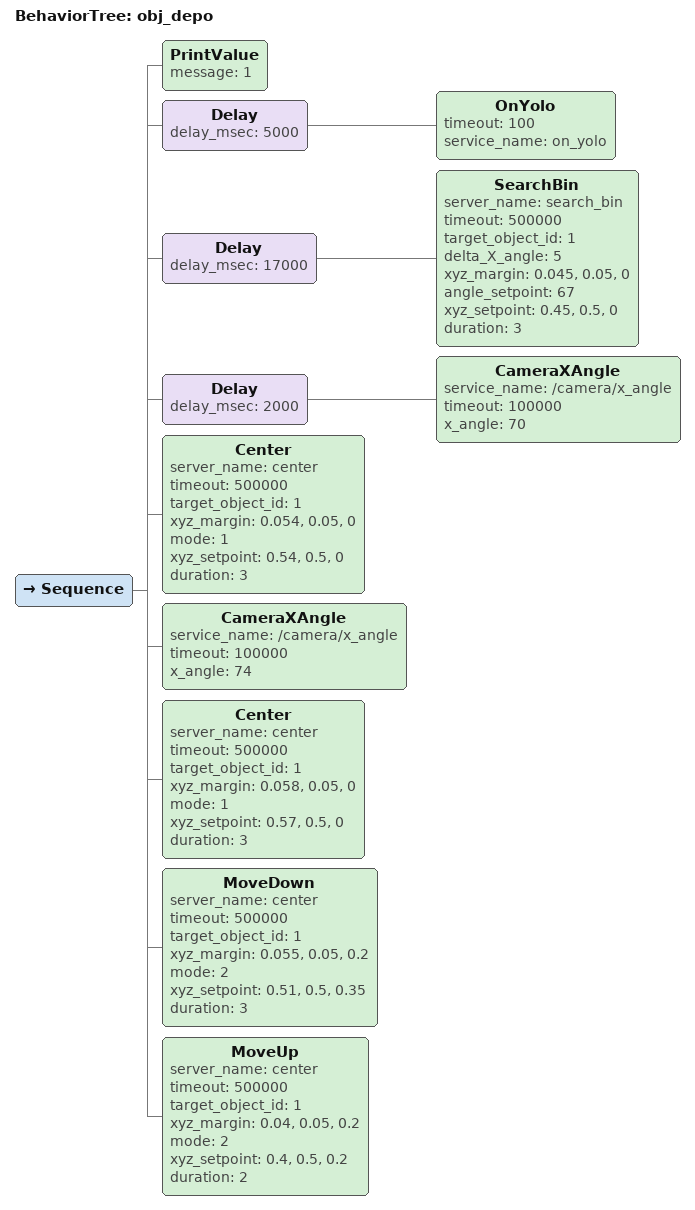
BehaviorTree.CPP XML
<?xml version="1.0" encoding="UTF-8"?>
<root BTCPP_format="4">
  <BehaviorTree ID="obj_depo">
    <Sequence>
      <PrintValue message="1"/>
      <Delay delay_msec="5000">
        <OnYolo timeout="100"
                service_name="on_yolo"/>
      </Delay>
      <Delay delay_msec="17000">
        <SearchBin server_name="search_bin"
                   timeout="500000"
                   target_object_id="1"
                   delta_X_angle="5"
                   xyz_margin="0.045, 0.05, 0"
                   angle_setpoint="67"
                   xyz_setpoint="0.45, 0.5, 0"
                   duration="3"/>
      </Delay>
      <Delay delay_msec="2000">
        <CameraXAngle service_name="/camera/x_angle"
                      timeout="100000"
                      x_angle="70"/>
      </Delay>
      <Center server_name="center"
              timeout="500000"
              target_object_id="1"
              xyz_margin="0.054, 0.05, 0"
              mode="1"
              xyz_setpoint="0.54, 0.5, 0"
              duration="3"/>
      <CameraXAngle service_name="/camera/x_angle"
                    timeout="100000"
                    x_angle="74"/>
      <Center server_name="center"
              timeout="500000"
              target_object_id="1"
              xyz_margin="0.058, 0.05, 0"
              mode="1"
              xyz_setpoint="0.57, 0.5, 0"
              duration="3"/>
      <MoveDown server_name="center"
                timeout="500000"
                target_object_id="1"
                xyz_margin="0.055, 0.05, 0.2"
                mode="2"
                xyz_setpoint="0.51, 0.5, 0.35"
                duration="3"/>
      <MoveUp server_name="center"
              timeout="500000"
              target_object_id="1"
              xyz_margin="0.04, 0.05, 0.2"
              mode="2"
              xyz_setpoint="0.4, 0.5, 0.2"
              duration="2"/>
    </Sequence>
  </BehaviorTree>

</root>
